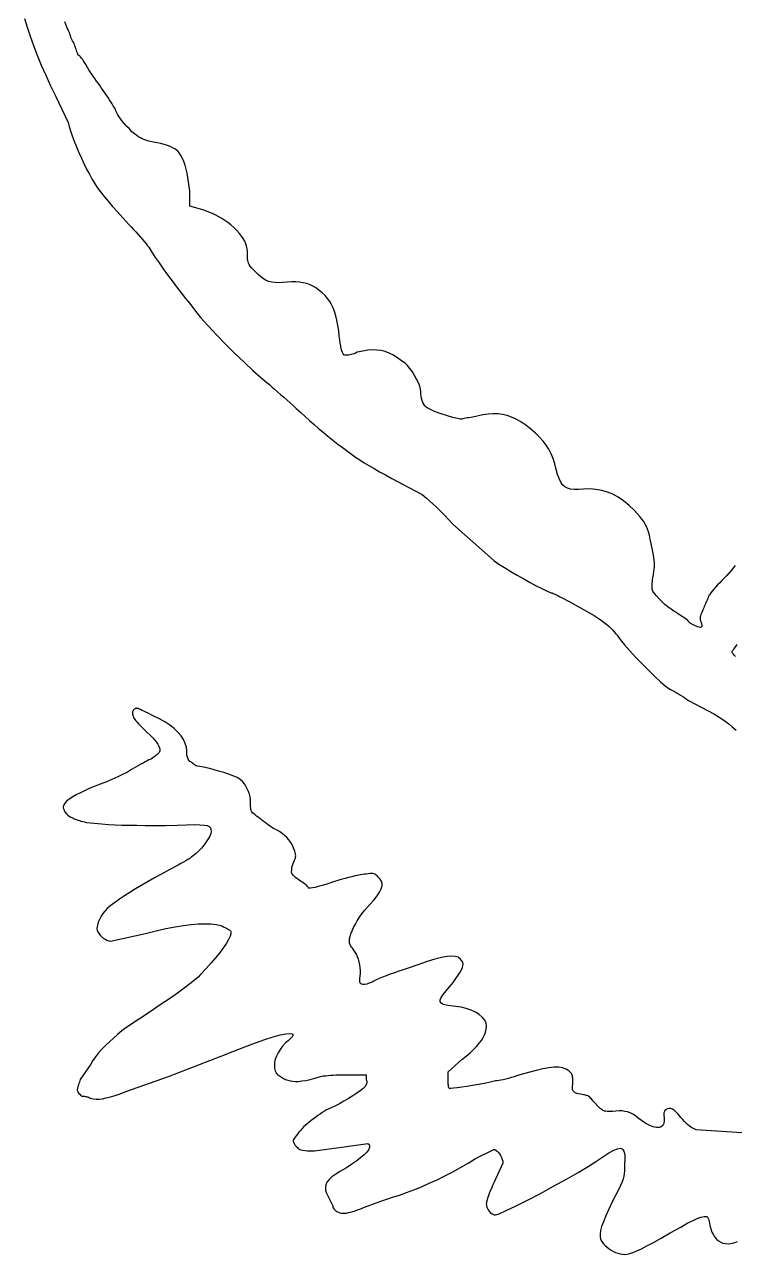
# Model space of a CAD drawing. Extents: x 0.1 to 12, y 0.1 to 13.2.
# Drawn here: x 8.377 to 9.778, y 6.586 to 9.013 of the extents above; entities that cross this region are included whole.
import ezdxf

# ---------------------------------------------------------------- set-up
doc = ezdxf.new("R2010")
doc.units = 0
doc.layers.add('1', color=1, linetype='CONTINUOUS')

msp = doc.modelspace()

# ---------------------------------------------------------------- linework, layer by layer
at = {"layer": '1', "linetype": 'CONTINUOUS'}
for points in [[(8.3765, 9.025), (8.3814, 9.0079), (8.3872, 8.9902), (8.3938, 8.9718), (8.4011, 8.9528), (8.4093, 8.9332), (8.4183, 8.913), (8.428, 8.8922), (8.4384, 8.8709), (8.4625, 8.8198), (8.4646, 8.812), (8.4674, 8.8032), (8.4708, 8.7934), (8.4747, 8.783), (8.479, 8.7721), (8.4837, 8.761), (8.4886, 8.7498), (8.4938, 8.7387), (8.4991, 8.7279), (8.5045, 8.7177), (8.5092, 8.7089), (8.5144, 8.7002), (8.52, 8.6916), (8.5264, 8.6828), (8.5334, 8.6738), (8.5413, 8.6643), (8.55, 8.6542), (8.5598, 8.6433), (8.5706, 8.6315), (8.5826, 8.6186), (8.5872, 8.614), (8.5918, 8.609), (8.5965, 8.604), (8.6011, 8.5989), (8.6055, 8.5938), (8.6096, 8.589), (8.6134, 8.5844), (8.6167, 8.5803), (8.6195, 8.5766), (8.6216, 8.5736), (8.6275, 8.5641), (8.6344, 8.5537), (8.642, 8.5426), (8.6502, 8.531), (8.6588, 8.5191), (8.6677, 8.5072), (8.6767, 8.4954), (8.6856, 8.4838), (8.6944, 8.4728), (8.7027, 8.4625), (8.7118, 8.4501), (8.7241, 8.4353), (8.739, 8.4185), (8.7558, 8.4006), (8.7736, 8.3821), (8.792, 8.3639), (8.8101, 8.3465), (8.8272, 8.3306), (8.8427, 8.317), (8.8559, 8.3063), (8.8599, 8.3024), (8.8647, 8.2981), (8.8701, 8.2934), (8.8759, 8.2883), (8.8821, 8.283), (8.8885, 8.2775), (8.8949, 8.272), (8.9012, 8.2663), (8.9073, 8.2607), (8.9129, 8.2553), (8.9218, 8.2472), (8.9307, 8.2393), (8.9395, 8.2316), (8.9483, 8.2239), (8.9572, 8.2162), (8.9663, 8.2086), (8.9757, 8.2009), (8.9854, 8.1931), (8.9954, 8.1852), (9.006, 8.1772), (9.014, 8.171), (9.0221, 8.1652), (9.0302, 8.1595), (9.0385, 8.1539), (9.0473, 8.1483), (9.0566, 8.1426), (9.0666, 8.1367), (9.0774, 8.1306), (9.0892, 8.1241), (9.1021, 8.1171), (9.1592, 8.0871), (9.1616, 8.0855), (9.1654, 8.0826), (9.1703, 8.0785), (9.1762, 8.0733), (9.1828, 8.0672), (9.1901, 8.0603), (9.1978, 8.0527), (9.2059, 8.0445), (9.2141, 8.0359), (9.2222, 8.027), (9.3033, 7.955), (9.3131, 7.9483), (9.3244, 7.9412), (9.3366, 7.9338), (9.3493, 7.9263), (9.3622, 7.9189), (9.3749, 7.9119), (9.3868, 7.9055), (9.3977, 7.8999), (9.407, 7.8953), (9.4144, 7.8919), (9.4163, 7.8917), (9.4183, 7.8912), (9.4205, 7.8905), (9.4227, 7.8896), (9.4249, 7.8885), (9.4272, 7.8873), (9.4294, 7.8861), (9.4315, 7.885), (9.4336, 7.8839), (9.4354, 7.8829), (9.4535, 7.8739), (9.5015, 7.8468), (9.5091, 7.8417), (9.5157, 7.837), (9.5214, 7.8327), (9.5264, 7.8288), (9.5308, 7.8251), (9.5346, 7.8216), (9.538, 7.8181), (9.541, 7.8148), (9.5438, 7.8113), (9.5465, 7.8078), (9.5526, 7.7993), (9.5612, 7.7888), (9.5718, 7.7768), (9.5838, 7.7639), (9.5965, 7.7508), (9.6092, 7.738), (9.6215, 7.7262), (9.6326, 7.7159), (9.6418, 7.7079), (9.6486, 7.7027), (9.6523, 7.7008), (9.6562, 7.6988), (9.6601, 7.6966), (9.6641, 7.6943), (9.6682, 7.6918), (9.6722, 7.6893), (9.6762, 7.6867), (9.6802, 7.6841), (9.684, 7.6814), (9.6877, 7.6787), (9.7387, 7.6517), (9.7464, 7.6472), (9.7535, 7.6427), (9.7603, 7.6381), (9.767, 7.633), (9.774, 7.6273), (9.7815, 7.6207)], [(9.7798, 7.9453), (9.7719, 7.9355), (9.7632, 7.9257), (9.7538, 7.9159), (9.7493, 7.9114), (9.7452, 7.907), (9.7413, 7.9027), (9.7378, 7.8987), (9.7346, 7.8949), (9.7319, 7.8915), (9.7297, 7.8885), (9.7281, 7.886), (9.7271, 7.8841), (9.7267, 7.8829), (9.7266, 7.8818), (9.7261, 7.8804), (9.7254, 7.8787), (9.7244, 7.8768), (9.7233, 7.8746), (9.7222, 7.8723), (9.721, 7.8698), (9.7198, 7.8672), (9.7187, 7.8646), (9.7177, 7.8619), (9.716, 7.8577), (9.7145, 7.8541), (9.7132, 7.8511), (9.7121, 7.8485), (9.7113, 7.8461), (9.7108, 7.8439), (9.7105, 7.8418), (9.7106, 7.8397), (9.711, 7.8374), (9.7117, 7.8348), (9.7132, 7.8308), (9.7139, 7.8276), (9.7138, 7.8253), (9.713, 7.8238), (9.7113, 7.8232), (9.7089, 7.8234), (9.7056, 7.8243), (9.7015, 7.8261), (9.6966, 7.8286), (9.6907, 7.8318), (9.6886, 7.8345), (9.6861, 7.8369), (9.6833, 7.8392), (9.6803, 7.8414), (9.6772, 7.8435), (9.674, 7.8454), (9.671, 7.8474), (9.6682, 7.8492), (9.6657, 7.851), (9.6637, 7.8529), (9.6587, 7.8553), (9.6532, 7.859), (9.6472, 7.8635), (9.6411, 7.8687), (9.6351, 7.8742), (9.6295, 7.8799), (9.6245, 7.8853), (9.6203, 7.8903), (9.6173, 7.8946), (9.6156, 7.8979), (9.6156, 7.8999), (9.6156, 7.9022), (9.6157, 7.9048), (9.6158, 7.9076), (9.616, 7.9107), (9.6163, 7.9139), (9.6166, 7.9173), (9.6172, 7.9208), (9.6178, 7.9243), (9.6186, 7.9279), (9.6194, 7.9331), (9.62, 7.9379), (9.6204, 7.9424), (9.6206, 7.9468), (9.6205, 7.9512), (9.6201, 7.9558), (9.6195, 7.9608), (9.6185, 7.9662), (9.6172, 7.9722), (9.6156, 7.979), (9.6139, 7.989), (9.6122, 7.9977), (9.6106, 8.0051), (9.6089, 8.0116), (9.607, 8.0173), (9.6048, 8.0224), (9.6023, 8.0273), (9.5993, 8.032), (9.5958, 8.0369), (9.5916, 8.042), (9.5809, 8.0539), (9.5702, 8.0641), (9.5596, 8.0728), (9.549, 8.0801), (9.5383, 8.086), (9.5274, 8.0905), (9.5162, 8.0937), (9.5047, 8.0957), (9.4928, 8.0965), (9.4805, 8.0961), (9.4704, 8.0955), (9.4619, 8.0955), (9.4546, 8.0964), (9.4485, 8.0982), (9.4433, 8.101), (9.439, 8.105), (9.4353, 8.1102), (9.4321, 8.1169), (9.4292, 8.1252), (9.4264, 8.1351), (9.4235, 8.1463), (9.4202, 8.1566), (9.4163, 8.1661), (9.4118, 8.1749), (9.4065, 8.1832), (9.4005, 8.1911), (9.3935, 8.1989), (9.3856, 8.2065), (9.3766, 8.2143), (9.3664, 8.2222), (9.3567, 8.2288), (9.3474, 8.2342), (9.3384, 8.2384), (9.3295, 8.2415), (9.3206, 8.2436), (9.3115, 8.2447), (9.302, 8.2449), (9.2921, 8.2441), (9.2816, 8.2426), (9.2703, 8.2402), (9.2674, 8.2394), (9.2643, 8.2387), (9.2609, 8.2382), (9.2575, 8.2377), (9.2541, 8.2372), (9.2508, 8.2368), (9.2477, 8.2363), (9.2448, 8.2357), (9.2423, 8.235), (9.2402, 8.2342), (9.2366, 8.2346), (9.2314, 8.2356), (9.2248, 8.2371), (9.2174, 8.239), (9.2095, 8.2414), (9.2013, 8.244), (9.1934, 8.2467), (9.186, 8.2496), (9.1794, 8.2525), (9.1742, 8.2553), (9.1716, 8.2565), (9.1692, 8.2584), (9.167, 8.2609), (9.165, 8.2639), (9.1633, 8.2673), (9.1618, 8.271), (9.1607, 8.2751), (9.1599, 8.2794), (9.1593, 8.2838), (9.1592, 8.2883), (9.1586, 8.2934), (9.1569, 8.2994), (9.1542, 8.3062), (9.1508, 8.3133), (9.1468, 8.3206), (9.1423, 8.3276), (9.1375, 8.3342), (9.1326, 8.3401), (9.1278, 8.3449), (9.1231, 8.3483), (9.1136, 8.3549), (9.1048, 8.3603), (9.0965, 8.3645), (9.0884, 8.3677), (9.0803, 8.3697), (9.0721, 8.3708), (9.0635, 8.371), (9.0542, 8.3703), (9.0442, 8.3687), (9.033, 8.3664), (9.0303, 8.3647), (9.0274, 8.3634), (9.0244, 8.3624), (9.0215, 8.3617), (9.0188, 8.3611), (9.0162, 8.3607), (9.0138, 8.3605), (9.0118, 8.3604), (9.0102, 8.3604), (9.009, 8.3604), (9.0073, 8.3615), (9.0057, 8.3633), (9.0043, 8.3658), (9.003, 8.3691), (9.0019, 8.3731), (9.0008, 8.3781), (8.9998, 8.384), (8.9988, 8.391), (8.9979, 8.3991), (8.997, 8.4084), (8.9952, 8.4195), (8.9933, 8.4295), (8.9912, 8.4384), (8.9888, 8.4465), (8.9861, 8.4538), (8.9829, 8.4605), (8.9792, 8.4667), (8.9749, 8.4725), (8.9698, 8.4781), (8.964, 8.4835), (8.9585, 8.4885), (8.9527, 8.4929), (8.9468, 8.4965), (8.9405, 8.4995), (8.9339, 8.5019), (8.927, 8.5036), (8.9197, 8.5047), (8.9119, 8.5052), (8.9036, 8.5051), (8.8949, 8.5045), (8.8857, 8.5038), (8.8777, 8.5035), (8.8707, 8.5038), (8.8645, 8.5046), (8.8589, 8.506), (8.8536, 8.5082), (8.8485, 8.5112), (8.8433, 8.515), (8.8378, 8.5198), (8.8318, 8.5255), (8.8278, 8.5297), (8.8245, 8.5333), (8.822, 8.5364), (8.8201, 8.5393), (8.8187, 8.542), (8.8178, 8.5448), (8.8172, 8.5476), (8.8169, 8.5508), (8.8168, 8.5544), (8.8168, 8.5586), (8.8166, 8.5646), (8.816, 8.5702), (8.8149, 8.5755), (8.8134, 8.5806), (8.8112, 8.5856), (8.8084, 8.5906), (8.8049, 8.5956), (8.8007, 8.6009), (8.7957, 8.6066), (8.7898, 8.6126), (8.7836, 8.6178), (8.7777, 8.6224), (8.7719, 8.6266), (8.7661, 8.6305), (8.7601, 8.634), (8.7539, 8.6373), (8.7473, 8.6403), (8.7401, 8.6432), (8.7323, 8.6459), (8.7237, 8.6486), (8.7027, 8.6547), (8.7027, 8.6847), (8.7017, 8.6937), (8.7005, 8.7026), (8.6991, 8.7113), (8.6975, 8.7198), (8.6956, 8.7279), (8.6934, 8.7355), (8.691, 8.7426), (8.6882, 8.7491), (8.6851, 8.7548), (8.6817, 8.7598), (8.6795, 8.7625), (8.6767, 8.7651), (8.6731, 8.7677), (8.6689, 8.7702), (8.664, 8.7725), (8.6585, 8.7747), (8.6524, 8.7766), (8.6457, 8.7783), (8.6385, 8.7797), (8.6306, 8.7808), (8.6248, 8.7824), (8.6199, 8.7838), (8.6157, 8.7851), (8.6119, 8.7865), (8.6085, 8.7879), (8.6051, 8.7896), (8.6016, 8.7918), (8.5979, 8.7944), (8.5936, 8.7977), (8.5886, 8.8018), (8.5834, 8.8071), (8.5785, 8.8123), (8.5741, 8.8172), (8.57, 8.822), (8.5664, 8.8266), (8.5633, 8.831), (8.5606, 8.8352), (8.5584, 8.8393), (8.5567, 8.8431), (8.5556, 8.8468), (8.5545, 8.8482), (8.5531, 8.8503), (8.5513, 8.8531), (8.5493, 8.8565), (8.5469, 8.8604), (8.5443, 8.8646), (8.5414, 8.869), (8.5383, 8.8737), (8.535, 8.8783), (8.5315, 8.8829), (8.5287, 8.8875), (8.5255, 8.8922), (8.5222, 8.897), (8.5188, 8.9018), (8.5154, 8.9065), (8.5121, 8.9112), (8.5089, 8.9157), (8.5061, 8.9201), (8.5036, 8.9241), (8.5015, 8.9279), (8.4997, 8.9307), (8.4979, 8.9336), (8.4961, 8.9365), (8.4943, 8.9394), (8.4925, 8.9422), (8.4907, 8.9448), (8.4889, 8.9471), (8.4871, 8.9492), (8.4853, 8.9508), (8.4835, 8.952), (8.4826, 8.9531), (8.4817, 8.9547), (8.4808, 8.9568), (8.4799, 8.9591), (8.479, 8.9617), (8.4781, 8.9645), (8.4772, 8.9674), (8.4763, 8.9703), (8.4754, 8.9732), (8.4745, 8.976), (8.4728, 8.9787), (8.4712, 8.9813), (8.4699, 8.9839), (8.4687, 8.9864), (8.4677, 8.9887), (8.4669, 8.9909), (8.4663, 8.9928), (8.4658, 8.9945), (8.4656, 8.9959), (8.4655, 8.997), (8.4632, 9.0008), (8.46, 9.0082), (8.4563, 9.0183)], [(9.7805, 7.766), (9.778, 7.7687), (9.776, 7.7708), (9.7747, 7.7726), (9.774, 7.774), (9.7738, 7.7753), (9.7742, 7.7765), (9.7749, 7.7778), (9.7762, 7.7791), (9.7778, 7.7808), (9.7838, 7.7898)], [(9.7928, 6.8258), (9.7027, 6.8318), (9.7, 6.8328), (9.6973, 6.834), (9.6945, 6.8355), (9.6917, 6.8373), (9.6888, 6.8393), (9.6858, 6.8418), (9.6828, 6.8446), (9.6795, 6.8479), (9.6762, 6.8516), (9.6727, 6.8559), (9.67, 6.8593), (9.6673, 6.8623), (9.6647, 6.8651), (9.6623, 6.8674), (9.6599, 6.8694), (9.6578, 6.871), (9.6558, 6.8723), (9.6541, 6.8731), (9.6527, 6.8737), (9.6517, 6.8739), (9.649, 6.8737), (9.6467, 6.8731), (9.6445, 6.8723), (9.6427, 6.871), (9.6411, 6.8694), (9.64, 6.8674), (9.6392, 6.8651), (9.6389, 6.8623), (9.639, 6.8593), (9.6396, 6.8559), (9.6399, 6.8493), (9.639, 6.844), (9.6369, 6.84), (9.6337, 6.8373), (9.6295, 6.836), (9.6243, 6.836), (9.6181, 6.8373), (9.6111, 6.8401), (9.6032, 6.8443), (9.5946, 6.8498), (9.5885, 6.8548), (9.5829, 6.8589), (9.5775, 6.8623), (9.5724, 6.8648), (9.5672, 6.8667), (9.5619, 6.868), (9.5565, 6.8687), (9.5507, 6.8689), (9.5444, 6.8686), (9.5375, 6.8679), (9.5334, 6.8679), (9.5298, 6.8679), (9.5269, 6.868), (9.5243, 6.8682), (9.5221, 6.8686), (9.5202, 6.8692), (9.5185, 6.8699), (9.5169, 6.8709), (9.5152, 6.8723), (9.5135, 6.8739), (9.4985, 6.8889), (9.4974, 6.8907), (9.4961, 6.8924), (9.4944, 6.8941), (9.4926, 6.8957), (9.4906, 6.8971), (9.4886, 6.8984), (9.4864, 6.8994), (9.4844, 6.9002), (9.4824, 6.9007), (9.4805, 6.9009), (9.4747, 6.9018), (9.4699, 6.9028), (9.4661, 6.9039), (9.4631, 6.9053), (9.461, 6.9069), (9.4595, 6.9089), (9.4587, 6.9113), (9.4585, 6.9143), (9.4588, 6.9178), (9.4595, 6.9219), (9.4595, 6.9245), (9.4594, 6.927), (9.4594, 6.9293), (9.4593, 6.9315), (9.4591, 6.9336), (9.4588, 6.9355), (9.4584, 6.9375), (9.4579, 6.9393), (9.4573, 6.9411), (9.4565, 6.9429), (9.4516, 6.9477), (9.4458, 6.9513), (9.4391, 6.9536), (9.4313, 6.9549), (9.4223, 6.955), (9.4119, 6.954), (9.4001, 6.9519), (9.3866, 6.9489), (9.3714, 6.9449), (9.3544, 6.9399), (9.3489, 6.9381), (9.3433, 6.9364), (9.3377, 6.9347), (9.3323, 6.9331), (9.327, 6.9317), (9.3219, 6.9304), (9.3172, 6.9294), (9.313, 6.9286), (9.3094, 6.9281), (9.3063, 6.9279), (9.2958, 6.9253), (9.2845, 6.9229), (9.2729, 6.9207), (9.2612, 6.9188), (9.25, 6.917), (9.2397, 6.9156), (9.2308, 6.9145), (9.2236, 6.9136), (9.2186, 6.9131), (9.2162, 6.9129), (9.2154, 6.9131), (9.2148, 6.9136), (9.2142, 6.9145), (9.2139, 6.9158), (9.2136, 6.9174), (9.2134, 6.9194), (9.2133, 6.9217), (9.2132, 6.9244), (9.2132, 6.9275), (9.2132, 6.9309), (9.2132, 6.9459), (9.2402, 6.97), (9.2488, 6.977), (9.2565, 6.9837), (9.2633, 6.9901), (9.2693, 6.9963), (9.2744, 7.0023), (9.2787, 7.008), (9.2823, 7.0137), (9.285, 7.0192), (9.287, 7.0246), (9.2883, 7.03), (9.289, 7.0363), (9.2878, 7.0425), (9.2848, 7.0485), (9.2801, 7.0541), (9.274, 7.0593), (9.2667, 7.064), (9.2582, 7.068), (9.2489, 7.0713), (9.2388, 7.0736), (9.2282, 7.0751), (9.2177, 7.0761), (9.2094, 7.0774), (9.2033, 7.0792), (9.1994, 7.0815), (9.1974, 7.0845), (9.1975, 7.0883), (9.1995, 7.093), (9.2033, 7.0988), (9.2089, 7.1058), (9.2162, 7.1141), (9.2229, 7.1226), (9.2285, 7.1301), (9.2331, 7.1367), (9.2368, 7.1425), (9.2395, 7.1475), (9.2413, 7.152), (9.2422, 7.1558), (9.2424, 7.1593), (9.2417, 7.1624), (9.2402, 7.1652), (9.237, 7.1691), (9.2327, 7.172), (9.2271, 7.1737), (9.2199, 7.1742), (9.211, 7.1734), (9.2, 7.1714), (9.1869, 7.1681), (9.1713, 7.1635), (9.1532, 7.1575), (9.1321, 7.1502), (9.1239, 7.1474), (9.1154, 7.1445), (9.107, 7.1415), (9.0987, 7.1385), (9.0908, 7.1355), (9.0835, 7.1326), (9.0769, 7.1299), (9.0711, 7.1274), (9.0665, 7.1251), (9.0631, 7.1231), (9.0572, 7.1208), (9.0522, 7.1192), (9.048, 7.1183), (9.0447, 7.1183), (9.042, 7.119), (9.0401, 7.1205), (9.0389, 7.1229), (9.0384, 7.1261), (9.0384, 7.1302), (9.039, 7.1351), (9.0397, 7.1406), (9.0398, 7.1462), (9.0395, 7.1518), (9.0387, 7.1574), (9.0375, 7.1629), (9.036, 7.1682), (9.0342, 7.1733), (9.032, 7.178), (9.0296, 7.1823), (9.027, 7.1862), (9.0253, 7.188), (9.0238, 7.1898), (9.0224, 7.1916), (9.0213, 7.1934), (9.0203, 7.1952), (9.0195, 7.197), (9.0188, 7.1988), (9.0184, 7.2006), (9.0181, 7.2024), (9.018, 7.2042), (9.0184, 7.2082), (9.0194, 7.213), (9.0211, 7.2185), (9.0234, 7.2245), (9.0263, 7.2309), (9.0297, 7.2375), (9.0336, 7.2443), (9.038, 7.2511), (9.0428, 7.2578), (9.048, 7.2643), (9.058, 7.2753), (9.0661, 7.285), (9.0726, 7.2935), (9.0775, 7.3009), (9.0807, 7.3074), (9.0824, 7.3131), (9.0827, 7.3181), (9.0815, 7.3226), (9.0789, 7.3266), (9.0751, 7.3303), (9.0733, 7.332), (9.0717, 7.3335), (9.0701, 7.3348), (9.0684, 7.3359), (9.0664, 7.3367), (9.0643, 7.3373), (9.0617, 7.3375), (9.0587, 7.3374), (9.0552, 7.3371), (9.0511, 7.3363), (9.0479, 7.3362), (9.044, 7.3357), (9.0394, 7.3349), (9.0342, 7.3338), (9.0285, 7.3326), (9.0225, 7.3312), (9.0162, 7.3296), (9.0098, 7.3279), (9.0034, 7.3261), (8.997, 7.3243), (8.9844, 7.3202), (8.9734, 7.3167), (8.9642, 7.3139), (8.9564, 7.3117), (8.9501, 7.3101), (8.9451, 7.309), (8.9414, 7.3084), (8.9389, 7.3083), (8.9374, 7.3086), (8.9369, 7.3093), (8.9367, 7.3103), (8.9359, 7.3114), (8.9347, 7.3127), (8.9332, 7.3142), (8.9313, 7.3157), (8.9291, 7.3173), (8.9268, 7.319), (8.9243, 7.3207), (8.9216, 7.3225), (8.9189, 7.3243), (8.9163, 7.3261), (8.9139, 7.3279), (8.9117, 7.3296), (8.9097, 7.3313), (8.908, 7.333), (8.9066, 7.3345), (8.9054, 7.3359), (8.9046, 7.3372), (8.9041, 7.3384), (8.9039, 7.3393), (8.9039, 7.3404), (8.9039, 7.3418), (8.904, 7.3434), (8.9041, 7.3453), (8.9043, 7.3472), (8.9046, 7.3493), (8.9049, 7.3514), (8.9054, 7.3535), (8.9061, 7.3555), (8.9069, 7.3574), (8.9085, 7.3607), (8.9098, 7.3636), (8.9108, 7.3661), (8.9114, 7.3684), (8.9118, 7.3705), (8.9119, 7.3725), (8.9117, 7.3745), (8.9113, 7.3766), (8.9107, 7.3788), (8.9099, 7.3814), (8.9078, 7.3875), (8.9053, 7.3933), (8.9022, 7.3987), (8.8986, 7.4037), (8.8945, 7.4084), (8.89, 7.4127), (8.8851, 7.4167), (8.8797, 7.4203), (8.874, 7.4235), (8.8679, 7.4264), (8.865, 7.4284), (8.8618, 7.4306), (8.8585, 7.4331), (8.8549, 7.4357), (8.8514, 7.4384), (8.8478, 7.4411), (8.8442, 7.4437), (8.8409, 7.4462), (8.8377, 7.4485), (8.8348, 7.4505), (8.8316, 7.453), (8.829, 7.4553), (8.8269, 7.4574), (8.8254, 7.4595), (8.8243, 7.4617), (8.8236, 7.4641), (8.8232, 7.4667), (8.8229, 7.4698), (8.8228, 7.4733), (8.8228, 7.4775), (8.8226, 7.483), (8.8218, 7.4885), (8.8205, 7.4941), (8.8187, 7.4996), (8.8164, 7.5049), (8.8137, 7.5099), (8.8106, 7.5146), (8.8071, 7.5188), (8.8031, 7.5225), (8.7988, 7.5255), (8.7947, 7.5277), (8.7881, 7.5303), (8.7796, 7.5334), (8.7698, 7.5366), (8.7594, 7.5398), (8.7488, 7.5428), (8.7388, 7.5455), (8.7299, 7.5476), (8.7227, 7.549), (8.7177, 7.5495), (8.7167, 7.5497), (8.7156, 7.5502), (8.7143, 7.5509), (8.7129, 7.5519), (8.7113, 7.5529), (8.7097, 7.5541), (8.708, 7.5553), (8.7063, 7.5565), (8.7045, 7.5576), (8.7027, 7.5586), (8.7011, 7.5611), (8.6998, 7.5633), (8.6988, 7.5654), (8.698, 7.5673), (8.6974, 7.5691), (8.6971, 7.5709), (8.6969, 7.5728), (8.6967, 7.5748), (8.6967, 7.577), (8.6967, 7.5796), (8.696, 7.5869), (8.6939, 7.5943), (8.6904, 7.6017), (8.6855, 7.6091), (8.6794, 7.6164), (8.6721, 7.6235), (8.6634, 7.6303), (8.6537, 7.6368), (8.6427, 7.643), (8.6306, 7.6486), (8.6254, 7.6513), (8.6206, 7.6537), (8.6161, 7.6559), (8.6121, 7.6578), (8.6085, 7.6595), (8.6053, 7.661), (8.6027, 7.6621), (8.6005, 7.663), (8.5988, 7.6635), (8.5976, 7.6637), (8.5975, 7.6637), (8.5969, 7.6636), (8.5963, 7.6635), (8.5957, 7.6633), (8.595, 7.663), (8.5942, 7.6626), (8.5934, 7.6621), (8.5925, 7.6615), (8.5916, 7.6607), (8.5908, 7.659), (8.5901, 7.6577), (8.5897, 7.6565), (8.5894, 7.6554), (8.5893, 7.6543), (8.5894, 7.6531), (8.5897, 7.6517), (8.5901, 7.6501), (8.5908, 7.6481), (8.5916, 7.6456), (8.5928, 7.6437), (8.5944, 7.6414), (8.5965, 7.6388), (8.5989, 7.6359), (8.6017, 7.6329), (8.6048, 7.6296), (8.6081, 7.6263), (8.6115, 7.6228), (8.615, 7.6192), (8.6186, 7.6156), (8.6245, 7.6104), (8.6295, 7.6055), (8.6336, 7.6009), (8.637, 7.5967), (8.6396, 7.5927), (8.6415, 7.589), (8.6427, 7.5856), (8.6433, 7.5824), (8.6433, 7.5794), (8.6426, 7.5766), (8.6416, 7.5755), (8.6402, 7.5742), (8.6385, 7.5726), (8.6365, 7.5709), (8.6344, 7.5691), (8.632, 7.5673), (8.6296, 7.5656), (8.627, 7.564), (8.6243, 7.5626), (8.6216, 7.5616), (8.6186, 7.5597), (8.6149, 7.5576), (8.6108, 7.5554), (8.6064, 7.5531), (8.6017, 7.5507), (8.597, 7.5482), (8.5923, 7.5456), (8.5877, 7.5429), (8.5834, 7.5402), (8.5796, 7.5375), (8.5756, 7.5356), (8.5711, 7.5333), (8.566, 7.5308), (8.5605, 7.5282), (8.5548, 7.5255), (8.5489, 7.5228), (8.5429, 7.5202), (8.5369, 7.5177), (8.5311, 7.5155), (8.5255, 7.5135), (8.5156, 7.5097), (8.5056, 7.5057), (8.496, 7.5014), (8.4868, 7.497), (8.4782, 7.4925), (8.4706, 7.488), (8.4641, 7.4836), (8.4589, 7.4793), (8.4553, 7.4752), (8.4535, 7.4715), (8.4529, 7.4694), (8.453, 7.4669), (8.4537, 7.4642), (8.455, 7.4613), (8.4568, 7.4583), (8.4591, 7.4555), (8.4617, 7.4528), (8.4647, 7.4505), (8.468, 7.4487), (8.4715, 7.4474), (8.4726, 7.4466), (8.4743, 7.4456), (8.4764, 7.4447), (8.4788, 7.4438), (8.4816, 7.4429), (8.4847, 7.442), (8.4879, 7.4411), (8.4914, 7.4402), (8.4949, 7.4393), (8.4985, 7.4384), (8.514, 7.4368), (8.5283, 7.4355), (8.5419, 7.4345), (8.5552, 7.4337), (8.5687, 7.4332), (8.5828, 7.4328), (8.598, 7.4326), (8.6148, 7.4325), (8.6335, 7.4324), (8.6547, 7.4324), (8.6776, 7.4332), (8.6963, 7.4338), (8.7112, 7.434), (8.7227, 7.4338), (8.7312, 7.4332), (8.7372, 7.432), (8.7412, 7.4302), (8.7434, 7.4277), (8.7445, 7.4245), (8.7447, 7.4204), (8.7441, 7.4163), (8.7421, 7.4114), (8.7392, 7.4058), (8.7353, 7.3999), (8.7309, 7.3938), (8.7259, 7.3878), (8.7208, 7.3821), (8.7155, 7.377), (8.7104, 7.3727), (8.7057, 7.3694), (8.7027, 7.3674), (8.699, 7.3651), (8.6948, 7.3626), (8.6901, 7.3599), (8.6851, 7.357), (8.6798, 7.354), (8.6743, 7.351), (8.6687, 7.348), (8.6631, 7.3451), (8.6577, 7.3423), (8.6456, 7.3358), (8.6332, 7.3288), (8.6205, 7.3216), (8.6079, 7.3143), (8.5957, 7.3071), (8.5841, 7.3), (8.5735, 7.2932), (8.564, 7.2869), (8.5559, 7.2812), (8.5495, 7.2763), (8.5443, 7.2724), (8.5395, 7.2681), (8.5351, 7.2634), (8.5312, 7.2585), (8.5278, 7.2534), (8.5249, 7.2482), (8.5226, 7.243), (8.5209, 7.2378), (8.5199, 7.2329), (8.5195, 7.2282), (8.5199, 7.2254), (8.5212, 7.2223), (8.5231, 7.2191), (8.5256, 7.2159), (8.5285, 7.2128), (8.5318, 7.2101), (8.5354, 7.2077), (8.5391, 7.2058), (8.5429, 7.2046), (8.5465, 7.2042), (8.6156, 7.2192), (8.6364, 7.2243), (8.6557, 7.2286), (8.6736, 7.2321), (8.6901, 7.2349), (8.7053, 7.2369), (8.7194, 7.238), (8.7324, 7.2384), (8.7444, 7.2379), (8.7555, 7.2365), (8.7658, 7.2342), (8.7692, 7.2325), (8.7722, 7.231), (8.775, 7.2296), (8.7773, 7.2283), (8.7793, 7.2271), (8.7809, 7.226), (8.7822, 7.225), (8.7831, 7.2241), (8.7836, 7.2231), (8.7838, 7.2222), (8.7839, 7.2187), (8.7824, 7.2138), (8.7795, 7.2075), (8.7752, 7.2), (8.7695, 7.1914), (8.7626, 7.182), (8.7545, 7.1718), (8.7453, 7.161), (8.735, 7.1497), (8.7237, 7.1381), (8.719, 7.1331), (8.7122, 7.1269), (8.7031, 7.1196), (8.6918, 7.1111), (8.6783, 7.1014), (8.6625, 7.0903), (8.6445, 7.0781), (8.6242, 7.0644), (8.6015, 7.0494), (8.5766, 7.033), (8.5684, 7.0266), (8.5602, 7.0198), (8.552, 7.0127), (8.5441, 7.0055), (8.5364, 6.9981), (8.5292, 6.9906), (8.5226, 6.9832), (8.5167, 6.9757), (8.5116, 6.9683), (8.5075, 6.961), (8.4865, 6.9309), (8.4856, 6.9282), (8.4847, 6.9256), (8.4839, 6.923), (8.4831, 6.9205), (8.4824, 6.9182), (8.4817, 6.916), (8.4812, 6.9141), (8.4808, 6.9124), (8.4806, 6.911), (8.4805, 6.9099), (8.4807, 6.9088), (8.4814, 6.9072), (8.4825, 6.9054), (8.4838, 6.9035), (8.4854, 6.9017), (8.487, 6.9), (8.4886, 6.8986), (8.4901, 6.8977), (8.4914, 6.8974), (8.4925, 6.8979), (8.4932, 6.8979), (8.4939, 6.8978), (8.495, 6.8977), (8.4962, 6.8975), (8.4977, 6.8972), (8.4993, 6.8969), (8.5009, 6.8964), (8.5027, 6.8957), (8.5045, 6.8949), (8.5084, 6.8934), (8.5129, 6.8924), (8.518, 6.892), (8.5238, 6.8922), (8.5304, 6.893), (8.5378, 6.8945), (8.5461, 6.8966), (8.5552, 6.8993), (8.5654, 6.9028), (8.5766, 6.9069), (8.6607, 6.9369), (8.7628, 6.976), (8.788, 6.9862), (8.8112, 6.9953), (8.8323, 7.0032), (8.8511, 7.0098), (8.8675, 7.015), (8.8812, 7.0188), (8.8922, 7.021), (8.9003, 7.0217), (8.9052, 7.0207), (8.9069, 7.018), (8.9067, 7.0178), (8.9062, 7.017), (8.9054, 7.0159), (8.9042, 7.0145), (8.9028, 7.0128), (8.9011, 7.0109), (8.8991, 7.0089), (8.8969, 7.0069), (8.8945, 7.0049), (8.8919, 7.003), (8.886, 6.9966), (8.8811, 6.9901), (8.877, 6.9836), (8.8739, 6.9771), (8.8716, 6.9707), (8.8703, 6.9645), (8.8698, 6.9586), (8.8703, 6.9529), (8.8716, 6.9477), (8.8739, 6.9429), (8.875, 6.942), (8.8763, 6.9408), (8.878, 6.9396), (8.8798, 6.9383), (8.8818, 6.9369), (8.8838, 6.9356), (8.8859, 6.9343), (8.888, 6.933), (8.89, 6.9319), (8.8919, 6.9309), (8.8964, 6.9293), (8.9011, 6.9281), (8.9061, 6.9273), (8.9115, 6.927), (8.9174, 6.9272), (8.9241, 6.9279), (8.9317, 6.9292), (8.9402, 6.9311), (8.9499, 6.9337), (8.961, 6.9369), (8.9662, 6.9378), (8.9712, 6.9384), (8.9761, 6.9389), (8.981, 6.9393), (8.9861, 6.9396), (8.9915, 6.9398), (8.9972, 6.9399), (9.0034, 6.9399), (9.0103, 6.9399), (9.018, 6.9399), (9.0511, 6.9399), (9.0511, 6.9309), (9.0518, 6.9291), (9.0522, 6.9273), (9.0523, 6.9256), (9.0522, 6.9239), (9.0518, 6.9223), (9.0513, 6.9208), (9.0506, 6.9193), (9.0498, 6.9181), (9.0489, 6.9169), (9.048, 6.9159), (9.0444, 6.9127), (9.0391, 6.9086), (9.0324, 6.9039), (9.0246, 6.8988), (9.0161, 6.8934), (9.0072, 6.888), (8.9981, 6.8829), (8.9891, 6.8781), (8.9807, 6.8741), (8.973, 6.8709), (8.9686, 6.8682), (8.9642, 6.8654), (8.96, 6.8626), (8.9558, 6.8597), (8.9516, 6.8566), (8.9472, 6.8534), (8.9428, 6.8499), (8.9381, 6.8462), (8.9332, 6.8422), (8.9279, 6.8378), (8.9244, 6.8342), (8.9211, 6.8304), (8.9181, 6.8267), (8.9153, 6.8231), (8.9129, 6.8198), (8.9108, 6.8169), (8.9092, 6.8144), (8.9079, 6.8125), (8.9072, 6.8112), (8.9069, 6.8108), (8.907, 6.8098), (8.9072, 6.8087), (8.9076, 6.8075), (8.9082, 6.8061), (8.9088, 6.8048), (8.9095, 6.8035), (8.9103, 6.8022), (8.9111, 6.8009), (8.912, 6.7998), (8.9129, 6.7988), (8.9146, 6.7971), (8.9164, 6.7956), (8.9182, 6.7942), (8.9204, 6.793), (8.923, 6.792), (8.9263, 6.7912), (8.9304, 6.7906), (8.9354, 6.7901), (8.9415, 6.7899), (8.9489, 6.7898), (9.012, 6.7988), (9.0541, 6.8048), (9.0569, 6.8026), (9.058, 6.7998), (9.0577, 6.7963), (9.0557, 6.7922), (9.0522, 6.7875), (9.0471, 6.7823), (9.0406, 6.7766), (9.0325, 6.7704), (9.023, 6.7638), (9.012, 6.7568), (9.0005, 6.75), (8.991, 6.7439), (8.9834, 6.7384), (8.9777, 6.7332), (8.9737, 6.7282), (8.9714, 6.7232), (8.9705, 6.7181), (8.9711, 6.7126), (8.9729, 6.7065), (8.976, 6.6997), (8.985, 6.6817), (8.9853, 6.6798), (8.986, 6.6778), (8.9873, 6.6758), (8.9889, 6.6738), (8.991, 6.6719), (8.9934, 6.6702), (8.9962, 6.6688), (8.9992, 6.6677), (9.0025, 6.6669), (9.006, 6.6667), (9.009, 6.6668), (9.0124, 6.6673), (9.0162, 6.6681), (9.0204, 6.6692), (9.0248, 6.6704), (9.0294, 6.6719), (9.0341, 6.6734), (9.0388, 6.6751), (9.0435, 6.6769), (9.048, 6.6787), (9.0531, 6.6806), (9.059, 6.6829), (9.0656, 6.6854), (9.0728, 6.688), (9.0803, 6.6907), (9.0881, 6.6934), (9.0958, 6.696), (9.1033, 6.6985), (9.1105, 6.7007), (9.1171, 6.7027), (9.131, 6.7076), (9.1454, 6.7131), (9.1603, 6.7192), (9.1756, 6.7259), (9.1911, 6.7331), (9.2066, 6.7408), (9.2222, 6.7488), (9.2375, 6.7572), (9.2526, 6.7659), (9.2673, 6.7748), (9.3033, 6.7928), (9.3053, 6.7924), (9.3075, 6.7911), (9.3098, 6.7892), (9.3122, 6.7867), (9.3146, 6.7838), (9.3167, 6.7805), (9.3186, 6.7769), (9.32, 6.7732), (9.321, 6.7694), (9.3213, 6.7658), (9.3033, 6.7267), (9.3007, 6.7213), (9.2983, 6.716), (9.2961, 6.7108), (9.2941, 6.7059), (9.2924, 6.7012), (9.291, 6.6969), (9.2898, 6.693), (9.289, 6.6896), (9.2885, 6.6868), (9.2883, 6.6847), (9.2886, 6.6819), (9.2893, 6.679), (9.2905, 6.6762), (9.292, 6.6734), (9.2939, 6.6708), (9.2961, 6.6685), (9.2984, 6.6665), (9.301, 6.665), (9.3036, 6.664), (9.3063, 6.6637), (9.3137, 6.6659), (9.3278, 6.672), (9.347, 6.6813), (9.37, 6.6929), (9.3953, 6.7061), (9.4213, 6.7201), (9.4467, 6.7341), (9.4701, 6.7475), (9.4898, 6.7593), (9.5045, 6.7688), (9.5186, 6.7785), (9.5303, 6.786), (9.5399, 6.7913), (9.5475, 6.7943), (9.5533, 6.795), (9.5575, 6.7934), (9.5602, 6.7894), (9.5617, 6.783), (9.5621, 6.7741), (9.5616, 6.7628), (9.5615, 6.7561), (9.5614, 6.7504), (9.5609, 6.7451), (9.56, 6.74), (9.5586, 6.7346), (9.5564, 6.7286), (9.5533, 6.7216), (9.5493, 6.7132), (9.5441, 6.703), (9.5375, 6.6907), (9.5301, 6.6749), (9.5241, 6.6615), (9.5195, 6.6502), (9.5161, 6.6408), (9.5139, 6.6329), (9.5129, 6.6263), (9.513, 6.6206), (9.5142, 6.6156), (9.5164, 6.6111), (9.5195, 6.6066), (9.5232, 6.6031), (9.5271, 6.5998), (9.5311, 6.5968), (9.5352, 6.594), (9.5394, 6.5916), (9.5437, 6.5895), (9.5481, 6.5879), (9.5526, 6.5866), (9.5571, 6.5858), (9.5616, 6.5856), (9.5663, 6.586), (9.5717, 6.5872), (9.578, 6.5893), (9.5855, 6.5925), (9.5946, 6.5968), (9.6054, 6.6025), (9.6184, 6.6094), (9.6337, 6.6179), (9.6517, 6.6279), (9.6727, 6.6396), (9.6797, 6.6439), (9.6863, 6.6476), (9.6925, 6.6508), (9.6982, 6.6535), (9.7035, 6.6558), (9.7081, 6.6576), (9.7122, 6.659), (9.7157, 6.6599), (9.7186, 6.6605), (9.7207, 6.6607), (9.7224, 6.6606), (9.7237, 6.6602), (9.7248, 6.6596), (9.7256, 6.6586), (9.7264, 6.6573), (9.727, 6.6555), (9.7276, 6.6532), (9.7282, 6.6503), (9.7289, 6.6468), (9.7297, 6.6426), (9.7317, 6.6358), (9.734, 6.6297), (9.7368, 6.6243), (9.7398, 6.6196), (9.7432, 6.6156), (9.747, 6.6124), (9.7512, 6.6098), (9.7557, 6.6081), (9.7605, 6.607), (9.7658, 6.6066), (9.7709, 6.6071), (9.7773, 6.6086), (9.7845, 6.6108)]]:
    msp.add_lwpolyline(points, dxfattribs=at)

doc.saveas('drawing.dxf')
